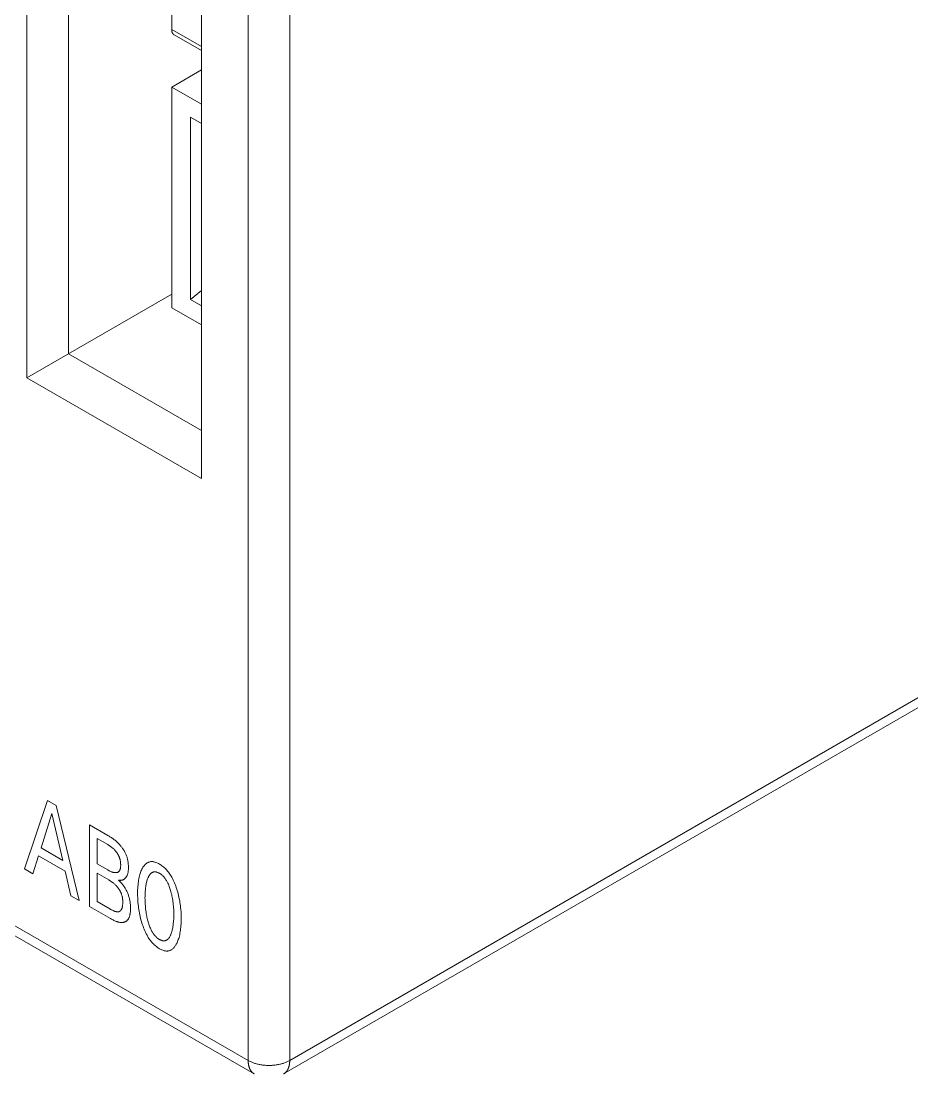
# Model space of a CAD drawing. Header units: inches. Extents: x 67248 to 85686, y -40174 to -31152.
# Drawn here: x 82452.57 to 82468.94, y -32999.46 to -32980.12 of the extents above; entities that cross this region are included whole.
import ezdxf

# ---------------------------------------------------------------- set-up
doc = ezdxf.new("R2010")
doc.units = ezdxf.units.IN
doc.header["$MEASUREMENT"] = 0

# ---------------------------------------------------------------- blocks, each defined once
blk = doc.blocks.new('ET200S')
at = {"lineweight": 0}
for p, q in [((60.961, -48.211), (60.961, -39.007)), ((61.669, -47.803), (61.669, -39.007)), ((63.931, -40.313), (63.931, -49.926)), ((64.727, -59.824), (64.727, -41.181)), ((65.434, -59.824), (65.434, -41.181)), ((63.426, -42.285), (63.426, -41.904)), ((63.426, -42.285), (63.931, -42.577)), ((63.931, -42.645), (63.467, -42.377)), ((63.426, -43.265), (63.931, -42.973)), ((63.931, -43.557), (63.426, -43.265)), ((63.426, -43.265), (63.426, -47.021)), ((63.744, -43.775), (63.931, -43.884)), ((63.744, -46.878), (63.744, -43.775)), ((65.33, -60.053), (92.876, -44.149)), ((65.434, -59.824), (92.73, -44.064)), ((63.931, -46.727), (63.744, -46.878)), ((63.426, -46.788), (60.961, -48.211)), ((63.744, -46.878), (63.931, -46.986)), ((42.434, -46.953), (64.727, -59.824)), ((63.426, -47.021), (63.931, -47.313)), ((42.538, -47.182), (64.83, -60.053)), ((63.931, -49.109), (61.669, -47.803)), ((63.931, -49.926), (60.961, -48.211)), ((60.92, -56.564), (61.315, -55.404)), ((61.315, -55.404), (61.459, -55.488)), ((61.459, -55.488), (61.854, -57.104)), ((61.388, -55.625), (61.204, -56.209)), ((61.572, -56.422), (61.388, -55.625)), ((62.026, -55.815), (62.338, -55.995)), ((62.026, -57.203), (62.026, -55.815)), ((62.338, -56.152), (62.158, -56.048)), ((62.158, -56.048), (62.158, -56.477)), ((61.204, -56.209), (61.572, -56.422)), ((61.161, -56.342), (61.066, -56.649)), ((61.614, -56.603), (61.161, -56.342)), ((61.066, -56.649), (60.92, -56.564)), ((62.158, -56.477), (62.338, -56.581)), ((61.711, -57.021), (61.614, -56.603)), ((62.354, -56.752), (62.158, -56.639)), ((62.158, -56.639), (62.158, -57.122)), ((61.854, -57.104), (61.711, -57.021)), ((62.158, -57.122), (62.375, -57.247)), ((62.387, -57.411), (62.026, -57.203))]:
    blk.add_line(p, q, dxfattribs=at)
for points in [[(63.426, -42.285), (63.426, -42.288), (63.426, -42.29), (63.426, -42.292), (63.426, -42.294), (63.426, -42.297), (63.426, -42.299), (63.426, -42.301), (63.427, -42.304), (63.427, -42.306), (63.427, -42.308), (63.428, -42.311), (63.428, -42.313), (63.428, -42.315), (63.429, -42.318), (63.429, -42.32), (63.43, -42.322), (63.43, -42.324), (63.431, -42.327), (63.432, -42.329), (63.432, -42.331), (63.433, -42.333), (63.434, -42.335), (63.435, -42.338), (63.436, -42.34), (63.437, -42.342), (63.437, -42.343), (63.438, -42.345), (63.439, -42.347), (63.44, -42.348), (63.441, -42.35), (63.442, -42.351), (63.443, -42.353), (63.444, -42.354), (63.445, -42.356), (63.446, -42.357), (63.447, -42.358), (63.448, -42.36), (63.449, -42.361), (63.45, -42.362), (63.451, -42.364), (63.452, -42.365), (63.454, -42.366), (63.455, -42.367), (63.456, -42.369), (63.457, -42.37), (63.459, -42.371), (63.46, -42.372), (63.461, -42.373), (63.463, -42.374), (63.464, -42.375), (63.466, -42.376), (63.467, -42.377)], [(62.521, -56.756), (62.528, -56.758), (62.535, -56.759), (62.542, -56.759), (62.549, -56.76), (62.555, -56.76), (62.562, -56.759), (62.568, -56.758), (62.575, -56.757), (62.581, -56.756), (62.587, -56.754), (62.593, -56.752), (62.598, -56.75), (62.604, -56.747), (62.61, -56.744), (62.615, -56.741), (62.62, -56.737), (62.626, -56.733), (62.631, -56.729), (62.636, -56.724), (62.641, -56.719), (62.646, -56.714), (62.65, -56.708), (62.654, -56.702), (62.658, -56.696), (62.662, -56.69), (62.665, -56.683), (62.668, -56.676), (62.671, -56.669), (62.674, -56.661), (62.677, -56.653), (62.679, -56.644), (62.681, -56.636), (62.683, -56.627), (62.685, -56.618), (62.686, -56.608), (62.688, -56.595), (62.689, -56.581), (62.69, -56.567), (62.69, -56.553), (62.69, -56.539), (62.69, -56.526), (62.69, -56.513), (62.689, -56.501), (62.688, -56.488), (62.687, -56.475), (62.685, -56.461), (62.684, -56.448), (62.682, -56.435), (62.679, -56.422), (62.676, -56.408), (62.673, -56.395), (62.67, -56.381), (62.666, -56.368), (62.661, -56.354), (62.656, -56.34), (62.651, -56.327), (62.646, -56.315), (62.64, -56.303), (62.634, -56.29), (62.628, -56.278), (62.621, -56.266), (62.615, -56.254), (62.607, -56.243), (62.6, -56.231), (62.592, -56.22), (62.585, -56.209), (62.576, -56.197), (62.568, -56.187), (62.56, -56.176), (62.551, -56.166), (62.542, -56.156), (62.534, -56.146), (62.522, -56.133), (62.51, -56.122), (62.498, -56.11), (62.486, -56.099), (62.474, -56.089), (62.462, -56.079), (62.45, -56.069), (62.438, -56.06), (62.425, -56.05), (62.413, -56.042), (62.4, -56.033), (62.388, -56.025), (62.375, -56.017), (62.363, -56.01), (62.35, -56.002), (62.338, -55.995)], [(62.338, -56.152), (62.346, -56.157), (62.353, -56.162), (62.361, -56.166), (62.369, -56.171), (62.377, -56.176), (62.385, -56.182), (62.393, -56.187), (62.4, -56.193), (62.408, -56.199), (62.416, -56.205), (62.424, -56.212), (62.431, -56.218), (62.439, -56.225), (62.446, -56.232), (62.453, -56.24), (62.461, -56.248), (62.466, -56.254), (62.472, -56.261), (62.477, -56.267), (62.482, -56.274), (62.487, -56.281), (62.493, -56.288), (62.497, -56.295), (62.502, -56.303), (62.507, -56.31), (62.511, -56.318), (62.516, -56.325), (62.52, -56.333), (62.524, -56.341), (62.527, -56.348), (62.531, -56.356), (62.534, -56.364), (62.538, -56.373), (62.541, -56.381), (62.543, -56.39), (62.546, -56.399), (62.548, -56.408), (62.55, -56.416), (62.552, -56.425), (62.554, -56.434), (62.555, -56.442), (62.556, -56.451), (62.557, -56.459), (62.558, -56.468), (62.558, -56.476), (62.558, -56.485), (62.559, -56.493), (62.559, -56.501), (62.559, -56.509), (62.558, -56.516), (62.558, -56.524), (62.557, -56.531), (62.557, -56.538), (62.556, -56.545), (62.554, -56.552), (62.553, -56.559), (62.552, -56.564), (62.551, -56.569), (62.549, -56.573), (62.547, -56.578), (62.546, -56.583), (62.544, -56.587), (62.542, -56.591), (62.539, -56.595), (62.537, -56.599), (62.534, -56.602), (62.531, -56.605), (62.528, -56.608), (62.525, -56.611), (62.522, -56.614), (62.519, -56.616), (62.515, -56.618), (62.512, -56.62), (62.508, -56.622), (62.504, -56.624), (62.5, -56.625), (62.496, -56.626), (62.492, -56.627), (62.488, -56.628), (62.483, -56.629), (62.479, -56.629), (62.474, -56.629), (62.47, -56.629), (62.465, -56.629), (62.461, -56.629), (62.455, -56.628), (62.449, -56.628), (62.443, -56.626), (62.437, -56.625), (62.431, -56.624), (62.425, -56.622), (62.419, -56.62), (62.413, -56.618), (62.406, -56.615), (62.4, -56.613), (62.391, -56.609), (62.382, -56.605), (62.374, -56.601), (62.365, -56.596), (62.356, -56.591), (62.347, -56.586), (62.338, -56.581)], [(62.929, -56.554), (62.92, -56.57), (62.912, -56.588), (62.904, -56.606), (62.897, -56.624), (62.89, -56.643), (62.884, -56.663), (62.878, -56.685), (62.872, -56.708), (62.867, -56.732), (62.863, -56.756), (62.859, -56.781), (62.856, -56.806), (62.853, -56.834), (62.85, -56.863), (62.849, -56.891), (62.847, -56.921), (62.847, -56.95), (62.846, -56.98), (62.847, -57.017), (62.848, -57.054), (62.849, -57.091), (62.852, -57.129), (62.856, -57.168), (62.859, -57.197), (62.863, -57.226), (62.867, -57.256), (62.872, -57.286), (62.877, -57.316), (62.884, -57.346), (62.89, -57.375), (62.897, -57.403), (62.904, -57.431), (62.912, -57.459), (62.921, -57.488), (62.93, -57.516), (62.939, -57.542), (62.949, -57.568), (62.959, -57.593), (62.97, -57.619), (62.981, -57.644), (62.994, -57.669), (63.007, -57.694), (63.017, -57.712), (63.028, -57.73), (63.039, -57.748), (63.051, -57.765), (63.063, -57.782), (63.076, -57.798), (63.089, -57.814), (63.102, -57.829), (63.115, -57.842), (63.127, -57.854), (63.139, -57.865), (63.152, -57.876), (63.165, -57.887), (63.178, -57.896), (63.191, -57.906), (63.204, -57.914), (63.217, -57.922), (63.232, -57.93), (63.247, -57.937), (63.261, -57.944), (63.276, -57.949), (63.287, -57.953), (63.299, -57.956), (63.31, -57.959), (63.321, -57.961), (63.332, -57.962), (63.343, -57.962), (63.353, -57.962), (63.363, -57.961), (63.373, -57.959), (63.383, -57.957), (63.393, -57.954), (63.402, -57.951), (63.411, -57.946), (63.419, -57.942), (63.428, -57.937), (63.438, -57.93), (63.448, -57.921), (63.457, -57.913), (63.466, -57.903), (63.474, -57.893), (63.482, -57.882), (63.49, -57.871), (63.497, -57.86), (63.504, -57.848)], [(63.504, -57.848), (63.512, -57.832), (63.52, -57.817), (63.527, -57.8), (63.533, -57.784), (63.539, -57.767), (63.545, -57.749), (63.551, -57.731), (63.557, -57.708), (63.562, -57.684), (63.567, -57.66), (63.571, -57.635), (63.575, -57.61), (63.578, -57.585), (63.581, -57.556), (63.584, -57.527), (63.586, -57.498), (63.587, -57.468), (63.588, -57.438), (63.588, -57.408), (63.587, -57.372), (63.586, -57.335), (63.585, -57.298), (63.582, -57.261), (63.578, -57.223), (63.575, -57.194), (63.571, -57.165), (63.567, -57.136), (63.562, -57.107), (63.556, -57.077), (63.55, -57.047), (63.544, -57.019), (63.537, -56.991), (63.529, -56.963), (63.521, -56.935), (63.512, -56.907), (63.503, -56.879), (63.494, -56.854), (63.484, -56.829), (63.474, -56.804), (63.463, -56.779), (63.452, -56.754), (63.439, -56.73), (63.426, -56.706), (63.416, -56.688), (63.405, -56.67), (63.394, -56.653), (63.382, -56.636), (63.37, -56.62), (63.357, -56.604), (63.344, -56.588), (63.331, -56.574), (63.318, -56.559), (63.304, -56.546), (63.29, -56.534), (63.275, -56.522), (63.261, -56.511), (63.246, -56.5), (63.232, -56.491), (63.217, -56.482), (63.202, -56.474), (63.188, -56.466), (63.173, -56.46), (63.159, -56.455), (63.147, -56.451), (63.136, -56.448), (63.125, -56.445), (63.114, -56.443), (63.103, -56.442), (63.093, -56.441), (63.082, -56.442), (63.072, -56.442), (63.062, -56.444), (63.052, -56.446), (63.043, -56.448), (63.034, -56.452), (63.025, -56.455), (63.016, -56.46), (63.008, -56.464), (62.998, -56.471), (62.988, -56.479), (62.979, -56.487), (62.97, -56.496), (62.961, -56.506), (62.953, -56.516), (62.946, -56.527), (62.938, -56.538), (62.931, -56.549), (62.929, -56.554)], [(62.354, -56.752), (62.363, -56.757), (62.371, -56.762), (62.38, -56.767), (62.388, -56.773), (62.397, -56.778), (62.405, -56.784), (62.414, -56.79), (62.422, -56.796), (62.431, -56.803), (62.439, -56.809), (62.447, -56.816), (62.455, -56.824), (62.464, -56.831), (62.472, -56.839), (62.48, -56.847), (62.487, -56.855), (62.494, -56.862), (62.5, -56.869), (62.505, -56.877), (62.511, -56.884), (62.517, -56.891), (62.522, -56.899), (62.528, -56.907), (62.533, -56.915), (62.538, -56.923), (62.543, -56.931), (62.547, -56.939), (62.552, -56.948), (62.556, -56.956), (62.56, -56.964), (62.564, -56.973), (62.567, -56.981), (62.571, -56.991), (62.574, -57), (62.577, -57.01), (62.58, -57.019), (62.583, -57.029), (62.585, -57.038), (62.587, -57.048), (62.588, -57.057), (62.59, -57.066), (62.591, -57.076), (62.592, -57.085), (62.593, -57.094), (62.593, -57.103), (62.594, -57.112), (62.594, -57.121), (62.594, -57.13), (62.594, -57.139), (62.594, -57.148), (62.594, -57.158), (62.593, -57.167), (62.592, -57.176), (62.591, -57.185), (62.59, -57.193), (62.589, -57.202), (62.587, -57.21), (62.586, -57.216), (62.584, -57.222), (62.582, -57.228), (62.581, -57.234), (62.579, -57.239), (62.576, -57.245), (62.574, -57.25), (62.571, -57.255), (62.569, -57.259), (62.566, -57.264), (62.563, -57.267), (62.56, -57.271), (62.558, -57.274), (62.555, -57.277), (62.551, -57.279), (62.548, -57.282), (62.545, -57.284), (62.541, -57.286), (62.538, -57.288), (62.534, -57.29), (62.53, -57.291), (62.525, -57.293), (62.521, -57.293), (62.516, -57.294), (62.511, -57.294), (62.506, -57.295), (62.501, -57.294), (62.495, -57.294), (62.49, -57.293), (62.483, -57.292), (62.476, -57.291), (62.468, -57.289), (62.461, -57.287), (62.454, -57.284), (62.446, -57.282), (62.439, -57.279), (62.428, -57.274), (62.418, -57.269), (62.407, -57.264), (62.396, -57.259), (62.386, -57.253), (62.375, -57.247)], [(62.387, -57.411), (62.401, -57.419), (62.414, -57.427), (62.428, -57.434), (62.442, -57.441), (62.456, -57.447), (62.47, -57.453), (62.483, -57.459), (62.492, -57.462), (62.501, -57.465), (62.509, -57.468), (62.518, -57.47), (62.526, -57.472), (62.535, -57.474), (62.543, -57.476), (62.551, -57.477), (62.559, -57.478), (62.567, -57.478), (62.575, -57.478), (62.582, -57.478), (62.589, -57.477), (62.596, -57.477), (62.602, -57.475), (62.609, -57.474), (62.615, -57.472), (62.622, -57.47), (62.628, -57.468), (62.634, -57.465), (62.64, -57.462), (62.645, -57.459), (62.651, -57.456), (62.656, -57.452), (62.661, -57.448), (62.666, -57.444), (62.671, -57.439), (62.676, -57.434), (62.68, -57.429), (62.684, -57.424), (62.688, -57.418), (62.692, -57.412), (62.696, -57.405), (62.699, -57.398), (62.702, -57.391), (62.705, -57.384), (62.708, -57.376), (62.71, -57.368), (62.713, -57.36), (62.715, -57.352), (62.716, -57.343), (62.718, -57.335), (62.72, -57.322), (62.722, -57.31), (62.723, -57.297), (62.724, -57.284), (62.725, -57.271), (62.725, -57.258), (62.726, -57.245), (62.726, -57.231), (62.725, -57.216), (62.725, -57.201), (62.724, -57.186), (62.723, -57.171), (62.722, -57.156), (62.72, -57.14), (62.718, -57.125), (62.715, -57.109), (62.713, -57.095), (62.71, -57.081), (62.706, -57.067), (62.703, -57.053), (62.699, -57.038), (62.694, -57.024), (62.689, -57.01), (62.684, -56.995), (62.679, -56.982), (62.673, -56.969), (62.667, -56.955), (62.661, -56.942), (62.654, -56.929), (62.647, -56.916), (62.64, -56.903), (62.632, -56.891), (62.624, -56.878), (62.616, -56.866), (62.608, -56.854), (62.599, -56.842), (62.59, -56.831), (62.581, -56.819), (62.571, -56.808), (62.562, -56.798), (62.552, -56.787), (62.541, -56.776), (62.531, -56.766), (62.521, -56.756)], [(63.021, -57.45), (63.015, -57.429), (63.01, -57.408), (63.006, -57.387), (63.001, -57.367), (62.997, -57.346), (62.994, -57.326), (62.99, -57.299), (62.986, -57.273), (62.983, -57.246), (62.98, -57.22), (62.978, -57.194), (62.976, -57.166), (62.974, -57.138), (62.973, -57.11), (62.973, -57.082), (62.972, -57.055), (62.973, -57.028), (62.973, -57.001), (62.974, -56.975), (62.976, -56.949), (62.978, -56.923), (62.98, -56.904), (62.982, -56.885), (62.984, -56.867), (62.987, -56.848), (62.991, -56.83), (62.994, -56.812), (62.998, -56.797), (63.002, -56.781), (63.006, -56.766), (63.011, -56.751), (63.016, -56.736), (63.021, -56.722), (63.025, -56.713), (63.029, -56.704), (63.034, -56.695), (63.038, -56.686), (63.043, -56.678), (63.048, -56.67), (63.054, -56.663), (63.059, -56.655), (63.066, -56.649), (63.072, -56.642), (63.077, -56.638), (63.082, -56.634), (63.087, -56.63), (63.093, -56.627), (63.099, -56.624), (63.105, -56.622), (63.111, -56.619), (63.117, -56.617), (63.124, -56.616), (63.13, -56.615), (63.137, -56.615), (63.143, -56.615), (63.15, -56.615), (63.156, -56.616), (63.163, -56.617), (63.169, -56.619), (63.176, -56.621), (63.184, -56.624), (63.192, -56.627), (63.2, -56.63), (63.209, -56.635), (63.217, -56.639), (63.225, -56.644), (63.234, -56.65), (63.242, -56.656), (63.25, -56.662), (63.258, -56.668), (63.266, -56.675), (63.274, -56.683), (63.282, -56.691), (63.29, -56.699), (63.297, -56.707), (63.305, -56.717), (63.313, -56.728), (63.321, -56.739), (63.329, -56.75), (63.336, -56.762), (63.343, -56.774), (63.35, -56.786), (63.356, -56.798), (63.362, -56.81), (63.37, -56.827), (63.378, -56.844), (63.384, -56.862), (63.391, -56.879), (63.397, -56.896), (63.402, -56.913), (63.408, -56.931), (63.413, -56.948), (63.414, -56.954)], [(63.414, -56.954), (63.42, -56.977), (63.426, -57), (63.431, -57.024), (63.436, -57.047), (63.44, -57.07), (63.444, -57.096), (63.448, -57.122), (63.451, -57.148), (63.454, -57.174), (63.456, -57.2), (63.458, -57.228), (63.46, -57.255), (63.461, -57.283), (63.462, -57.31), (63.462, -57.337), (63.462, -57.365), (63.461, -57.391), (63.46, -57.418), (63.458, -57.445), (63.456, -57.471), (63.454, -57.49), (63.452, -57.509), (63.45, -57.528), (63.447, -57.547), (63.444, -57.566), (63.44, -57.584), (63.437, -57.6), (63.433, -57.616), (63.428, -57.631), (63.424, -57.647), (63.419, -57.662), (63.413, -57.676), (63.409, -57.686), (63.405, -57.695), (63.401, -57.704), (63.396, -57.713), (63.392, -57.722), (63.386, -57.73), (63.381, -57.738), (63.375, -57.745), (63.369, -57.753), (63.363, -57.759), (63.358, -57.763), (63.354, -57.767), (63.349, -57.771), (63.344, -57.774), (63.338, -57.777), (63.333, -57.78), (63.328, -57.782), (63.322, -57.784), (63.316, -57.786), (63.31, -57.787), (63.304, -57.788), (63.297, -57.789), (63.291, -57.789), (63.285, -57.788), (63.278, -57.787), (63.272, -57.786), (63.265, -57.785), (63.259, -57.783), (63.25, -57.78), (63.242, -57.777), (63.234, -57.773), (63.225, -57.769), (63.217, -57.765), (63.209, -57.76), (63.2, -57.754), (63.192, -57.748), (63.184, -57.742), (63.176, -57.735), (63.168, -57.728), (63.16, -57.72), (63.152, -57.713), (63.144, -57.704), (63.137, -57.696), (63.128, -57.685), (63.12, -57.675), (63.112, -57.663), (63.105, -57.652), (63.097, -57.64), (63.09, -57.628), (63.084, -57.616), (63.077, -57.603), (63.071, -57.591), (63.063, -57.573), (63.056, -57.556), (63.049, -57.538), (63.042, -57.52), (63.036, -57.503), (63.031, -57.485), (63.026, -57.467), (63.021, -57.45)], [(64.727, -59.824), (64.739, -59.83), (64.751, -59.837), (64.763, -59.843), (64.776, -59.848), (64.788, -59.854), (64.801, -59.859), (64.814, -59.864), (64.827, -59.868), (64.84, -59.873), (64.853, -59.877), (64.868, -59.881), (64.883, -59.885), (64.897, -59.888), (64.912, -59.891), (64.927, -59.894), (64.942, -59.897), (64.957, -59.899), (64.972, -59.901), (64.987, -59.903), (65.002, -59.905), (65.018, -59.906), (65.033, -59.907), (65.049, -59.908), (65.065, -59.908), (65.08, -59.908), (65.096, -59.908), (65.112, -59.908), (65.127, -59.907), (65.143, -59.906), (65.159, -59.905), (65.174, -59.903), (65.189, -59.901), (65.204, -59.899), (65.219, -59.897), (65.234, -59.894), (65.249, -59.891), (65.263, -59.888), (65.278, -59.885), (65.293, -59.881), (65.307, -59.877), (65.321, -59.873), (65.334, -59.868), (65.347, -59.864), (65.36, -59.859), (65.372, -59.854), (65.385, -59.848), (65.397, -59.843), (65.41, -59.837), (65.422, -59.83), (65.434, -59.824)], [(64.831, -60.052), (64.827, -60.05), (64.823, -60.048), (64.82, -60.046), (64.816, -60.043), (64.813, -60.041), (64.81, -60.038), (64.806, -60.035), (64.803, -60.033), (64.8, -60.03), (64.797, -60.027), (64.794, -60.024), (64.791, -60.021), (64.787, -60.017), (64.784, -60.014), (64.781, -60.01), (64.778, -60.006), (64.776, -60.002), (64.773, -59.998), (64.77, -59.995), (64.768, -59.991), (64.765, -59.986), (64.763, -59.982), (64.761, -59.978), (64.758, -59.974), (64.756, -59.97), (64.754, -59.965), (64.752, -59.961), (64.75, -59.957), (64.749, -59.952), (64.747, -59.948), (64.745, -59.943), (64.744, -59.939), (64.742, -59.933), (64.74, -59.927), (64.739, -59.921), (64.737, -59.915), (64.736, -59.909), (64.734, -59.903), (64.733, -59.897), (64.732, -59.891), (64.731, -59.885), (64.73, -59.879), (64.73, -59.873), (64.729, -59.867), (64.728, -59.86), (64.728, -59.854), (64.727, -59.848), (64.727, -59.842), (64.727, -59.836), (64.727, -59.83), (64.727, -59.824)], [(65.434, -59.824), (65.434, -59.83), (65.434, -59.836), (65.434, -59.842), (65.433, -59.848), (65.433, -59.854), (65.432, -59.86), (65.432, -59.867), (65.431, -59.873), (65.431, -59.879), (65.43, -59.885), (65.429, -59.891), (65.428, -59.897), (65.427, -59.903), (65.425, -59.909), (65.424, -59.915), (65.422, -59.921), (65.421, -59.927), (65.419, -59.933), (65.417, -59.939), (65.415, -59.943), (65.414, -59.948), (65.412, -59.952), (65.41, -59.957), (65.409, -59.961), (65.407, -59.965), (65.405, -59.97), (65.402, -59.974), (65.4, -59.978), (65.398, -59.982), (65.396, -59.986), (65.393, -59.991), (65.391, -59.995), (65.388, -59.998), (65.385, -60.002), (65.383, -60.006), (65.38, -60.01), (65.377, -60.014), (65.374, -60.017), (65.37, -60.021), (65.367, -60.024), (65.364, -60.027), (65.361, -60.03), (65.358, -60.033), (65.355, -60.035), (65.351, -60.038), (65.348, -60.041), (65.345, -60.043), (65.341, -60.046), (65.338, -60.048), (65.334, -60.05), (65.33, -60.052)]]:
    blk.add_lwpolyline(points, dxfattribs=at)

msp = doc.modelspace()

# ---------------------------------------------------------------- block references
at = {"xscale": 1.08, "yscale": 1.08, "zscale": 1.08}
msp.add_blockref('ET200S', (82386.84, -32934.605, 0.332), dxfattribs=at)

doc.saveas('drawing.dxf')
